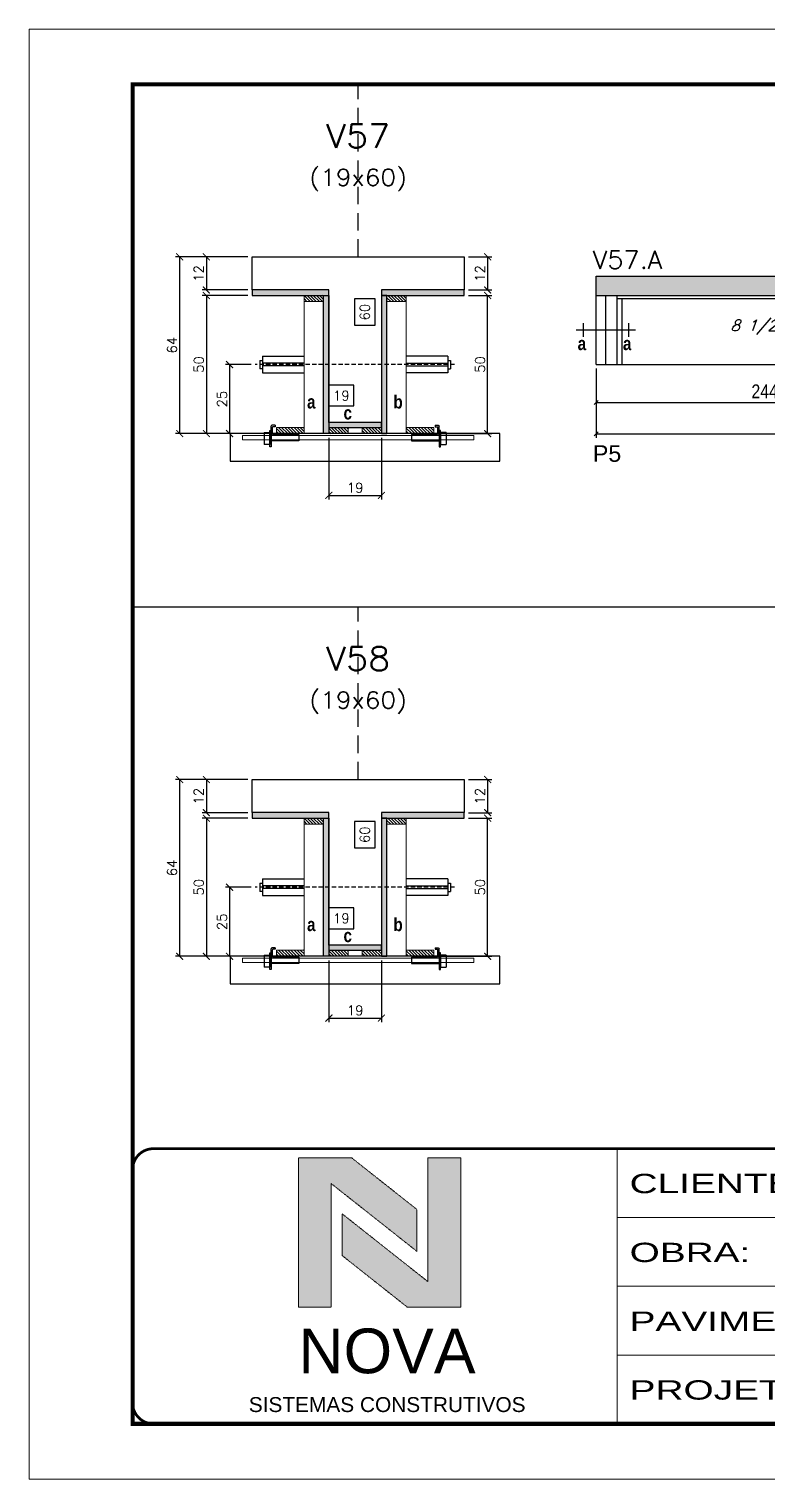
# Model space of a CAD drawing. Header units: millimetres. Extents: x 2921 to 9246, y 316 to 11751.
# Drawn here: x 4506 to 5040, y 1464 to 2514 of the extents above; entities that cross this region are included whole.
import ezdxf
from ezdxf.enums import TextEntityAlignment as Align

# ---------------------------------------------------------------- set-up
doc = ezdxf.new("R2010")
doc.units = ezdxf.units.MM
for name, pattern in [('CONTINUO', [0]), ('DASHED', [0.75, 0.5, -0.25]), ('HIDDEN', [9.525, 6.35, -3.175])]:
    doc.linetypes.add(name, pattern=pattern)
for name, color, linetype in [('1', 3, 'Continuous'), ('5', 5, 'Continuous'), ('8', 8, 'Continuous'), ('barrote', 251, 'Continuous'), ('COTA', 241, 'Continuous'), ('Cota Seção (2x)', 4, 'Continuous'), ('detalhes', 4, 'Continuous'), ('Hachura', 253, 'Continuous'), ('NOMENCLATURA', 7, 'Continuous'), ('Painéis', 200, 'Continuous'), ('presilha', 1, 'Continuous'), ('SARR_2.2x7', 40, 'Continuous'), ('SARR_3.5x7', 81, 'Continuous'), ('TENSOR', 3, 'Continuous'), ('texto', 7, 'Continuous'), ('Texto de Titulo', 7, 'Continuous'), ('Texto Qtd Sarr', 242, 'Continuous')]:
    doc.layers.add(name, color=color, linetype=linetype)
for name, color, linetype, lineweight in [('CARIMBO-LEGENDA', 75, 'Continuous', 15), ('CONCRETO', 251, 'Continuous', 25), ('Folhas', 255, 'Continuous', 9), ('Madeira', 126, 'Continuous', 18), ('SARRAFO DE PRESSAO', 251, 'DASHED', 9), ('SCO-___-LAJ', 2, 'Continuous', 0), ('Texto Seção', 7, 'Continuous', 15)]:
    doc.layers.add(name, color=color, linetype=linetype, lineweight=lineweight)
doc.styles.add('arial', font='arial.ttf')
doc.styles.add('COTA TECNICA', font='techl___.ttf', dxfattribs={"height": 10})
doc.styles.add('REGUA-120', font='ROMANS.shx', dxfattribs={"height": 15})
doc.styles.add('Romans', font='romans.shx')
doc.styles.get("Standard").update_dxf_attribs({"font": 'arial.ttf'})
doc.styles.add('TECNICA', font='techb___.ttf', dxfattribs={"height": 10})
doc.styles.add('Tecnologia', font='')
doc.styles.get('Tecnologia').set_extended_font_data('Forgotten Futurist')
doc.dimstyles.new('Cota Seção (2x)', dxfattribs={"dimtxt": 7, "dimasz": 5, "dimexe": 3, "dimexo": 3, "dimgap": 2, "dimtad": 3, "dimdec": 1, "dimlfac": 0.5, "dimzin": 12, "dimdsep": 46, "dimtxsty": 'Romans', "dimblk": 'ARCHTICK', "dimcen": 0, "dimclrd": 4, "dimclre": 4, "dimclrt": 1, "dimadec": 1, "dimazin": 3, "dimtfac": 1, "dimtdec": 1, "dimtmove": 0, "dimatfit": 3, "dimldrblk": 'OBLIQUE', "dimfxl": 1, "dimtolj": 1, "dimtzin": 12, "dimarcsym": 0})
doc.dimstyles.new('Cota Seção interna', dxfattribs={"dimtxt": 7, "dimasz": 6, "dimexe": 0.18, "dimexo": 2, "dimgap": -4, "dimtad": 3, "dimdec": 1, "dimlfac": 0.5, "dimzin": 12, "dimdsep": 46, "dimtxsty": 'Romans', "dimblk": 'ARCHTICK', "dimcen": 0.09, "dimse1": 1, "dimse2": 1, "dimsd1": 1, "dimsd2": 1, "dimclrd": 180, "dimclre": 5, "dimclrt": 1, "dimadec": 0, "dimazin": 3, "dimtfac": 1, "dimtdec": 1, "dimtofl": 0, "dimtmove": 0, "dimatfit": 3, "dimldrblk": 'ARCHTICK', "dimfxl": 1, "dimtolj": 1, "dimtzin": 0, "dimarcsym": 0})
doc.dimstyles.new('PAINEL', dxfattribs={"dimtxt": 10, "dimasz": 3, "dimexe": 3, "dimexo": 3, "dimgap": 3, "dimtad": 1, "dimdec": 1, "dimzin": 12, "dimdsep": 46, "dimtxsty": 'COTA TECNICA', "dimblk1": 'OBLIQUE', "dimblk2": 'OBLIQUE', "dimsah": 1, "dimcen": 0.9, "dimclrd": 4, "dimclre": 4, "dimclrt": 240, "dimadec": 1, "dimazin": 3, "dimtfac": 1, "dimtdec": 1, "dimtmove": 0, "dimatfit": 3, "dimfxl": 1, "dimtolj": 1, "dimtzin": 12, "dimarcsym": 0})
pattern_1 = [(315, (27679.8044, -6008.1444), (1.12253202, 1.12253202), [])]
pattern_2 = [(315, (27679.8044, -6386.6006), (1.12253202, 1.12253202), [])]

# ---------------------------------------------------------------- blocks, each defined once
blk = doc.blocks.new('A$C64660E27')
at = {"layer": 'COTA', "true_color": 0x1a1a1a}
h = blk.add_hatch(color=250, dxfattribs=at)
h.dxf.hatch_style = 1
h.paths.add_polyline_path([(185.4, -11.6), (142.4, -11.6), (142.4, -131.6), (168.8, -131.6), (168.8, -32.2), (237.7, -86.7), (237.7, -53)])
at = {"layer": 'COTA'}
h = blk.add_hatch(color=20, dxfattribs=at)
h.dxf.hatch_style = 1
h.paths.add_polyline_path([(273, -11.4), (246.6, -11.4), (246.6, -111.1), (177.7, -56.6), (177.7, -90.2), (230, -131.6), (273, -131.6)])
for p, q in [((142.4, -131.6), (142.4, -11.6)), ((142.4, -11.6), (185.4, -11.6)), ((185.4, -11.6), (237.7, -53)), ((273, -11.4), (246.6, -11.4)), ((246.6, -111.1), (246.6, -11.4)), ((273, -11.4), (273, -131.6)), ((168.8, -32.2), (237.7, -86.7)), ((168.8, -131.6), (168.8, -32.2)), ((246.6, -111.1), (177.7, -56.6)), ((177.7, -90.2), (177.7, -56.6)), ((237.7, -86.7), (237.7, -53)), ((230, -131.6), (177.7, -90.2)), ((142.4, -131.6), (168.8, -131.6)), ((273, -131.6), (230, -131.6))]:
    blk.add_line(p, q)
at = {"layer": 'CARIMBO-LEGENDA', "color": 7, "linetype": 'Continuous', "ltscale": 100, "style": 'arial'}
blk.add_text('NOVA', height=36, dxfattribs=at).set_placement((142.4, -184.8))
at = {"layer": 'CARIMBO-LEGENDA', "color": 7, "linetype": 'Continuous', "style": 'arial'}
blk.add_text('SISTEMAS CONSTRUTIVOS', height=12, dxfattribs=at).set_placement((102.5, -216))
blk = doc.blocks.new('9999999999')
at = {"color": 30, "linetype": 'CONTINUO'}
for p, q in [((98564.6, 34230.2), (98564.6, 34429.4)), ((98564.6, 34379.6), (99584, 34379.6)), ((98564.6, 34329.8), (99488, 34329.8)), ((98564.6, 34280), (99488, 34280))]:
    blk.add_line(p, q, dxfattribs=at)
at = {"color": 30, "linetype": 'CONTINUO', "const_width": 2}
blk.add_lwpolyline([(99584, 34230.2), (99584, 34414.4, 0.414214), (99569, 34429.4), (98229, 34429.4, 0.414214), (98214, 34414.4), (98214, 34245.2, 0.414214), (98229, 34230.2), (99584, 34230.2)], format="xyb", dxfattribs=at)
at = {"layer": 'Folhas'}
blk.add_lwpolyline([(98139, 34190.2), (99624, 34190.2), (99624, 35240.2), (98139, 35240.2)], close=True, dxfattribs=at)
at = {"layer": 'Folhas', "color": 30, "const_width": 3}
blk.add_lwpolyline([(98214, 34230.2), (99584, 34230.2), (99584, 35200.2), (98214, 35200.2)], close=True, dxfattribs=at)
at = {"xscale": 0.9, "yscale": 0.9, "zscale": 0.9}
blk.add_blockref('A$C64660E27', (98205.8, 34433.1), dxfattribs=at)
at = {"layer": 'Folhas', "color": 7, "style": 'Tecnologia', "width": 1.5}
for s, p in [('CLIENTE:', (98573.7, 34397.2)), ('OBRA:', (98573.7, 34347.3)), ('PAVIMENTO:', (98573.7, 34297.5)), ('PROJETO:', (98573.7, 34247.7))]:
    blk.add_text(s, height=14, dxfattribs=at).set_placement(p)
blk = doc.blocks.new('titulo1')
at = {"layer": 'Defpoints', "color": 252, "linetype": 'HIDDEN', "ltscale": 2}
blk.add_line((0, 0), (0, 125), dxfattribs=at)
at = {"layer": 'Defpoints', "style": 'Romans', "oblique": 15}
blk.add_attdef('FOLHA', text='', height=10, dxfattribs=at).set_placement((0, 15.6), align=Align.MIDDLE_CENTER)
at = {"layer": 'Texto Qtd Sarr', "color": 3, "style": 'Romans', "oblique": 15}
for tag, height, p in [('TITULO', 17, (0, 71.4)), ('SEÇÃO', 12, (0, 41.5))]:
    blk.add_attdef(tag, text='', height=height, dxfattribs=at).set_placement(p, align=Align.MIDDLE_CENTER)
blk = doc.blocks.new('_ArchTick')
at = {"color": 0, "linetype": 'ByBlock', "const_width": 0.15}
blk.add_lwpolyline([(-0.5, -0.5), (0.5, 0.5)], dxfattribs=at)
blk = doc.blocks.new('*D558')
at = {"layer": 'COTA', "color": 4, "lineweight": -2, "transparency": 16777216}
for p, q in [((4824.2, 2349.5), (4841.1, 2349.5)), ((4838.1, 2349.5), (4838.1, 2325.5)), ((4824.2, 2325.5), (4841.1, 2325.5))]:
    blk.add_line(p, q, dxfattribs=at)
at = {"layer": 'Defpoints', "color": 0, "transparency": 16777216}
for p in [(4821.2, 2349.5), (4821.2, 2325.5), (4838.1, 2325.5)]:
    blk.add_point(p, dxfattribs=at)
at = {"layer": 'COTA', "color": 4, "lineweight": -2, "transparency": 16777216, "xscale": 5, "yscale": 5, "zscale": 5}
for p, rotation in [((4838.1, 2349.5), 90), ((4838.1, 2325.5), 270)]:
    blk.add_blockref('_ArchTick', p, dxfattribs=dict(at, rotation=rotation))
at = {"layer": 'COTA', "color": 1, "transparency": 16777216, "insert": (4832.6, 2337.5), "char_height": 7, "attachment_point": 5, "rotation": 90, "style": 'Romans'}
blk.add_mtext('\\A1;12', dxfattribs=at)
blk = doc.blocks.new('_Oblique')
at = {"layer": '1', "color": 0, "lineweight": -2}
blk.add_line((-0.5, -0.5), (0.5, 0.5), dxfattribs=at)
blk = doc.blocks.new('*D559')
at = {"layer": 'COTA', "color": 4, "lineweight": -2, "transparency": 16777216}
for p, q in [((4664.6, 2349.5), (4612.2, 2349.5)), ((4615.2, 2221.5), (4615.2, 2349.5)), ((4686.6, 2221.5), (4612.2, 2221.5))]:
    blk.add_line(p, q, dxfattribs=at)
at = {"layer": 'Defpoints', "color": 0, "transparency": 16777216}
for p in [(4615.2, 2349.5), (4667.6, 2349.5), (4689.6, 2221.5)]:
    blk.add_point(p, dxfattribs=at)
at = {"layer": 'COTA', "color": 4, "lineweight": -2, "transparency": 16777216, "xscale": 5, "yscale": 5, "zscale": 5}
for p, rotation in [((4615.2, 2349.5), 90), ((4615.2, 2221.5), 270)]:
    blk.add_blockref('_ArchTick', p, dxfattribs=dict(at, rotation=rotation))
at = {"layer": 'COTA', "color": 1, "transparency": 16777216, "insert": (4609.7, 2285.5), "char_height": 7, "attachment_point": 5, "rotation": 90, "style": 'Romans'}
blk.add_mtext('\\A1;64', dxfattribs=at)
blk = doc.blocks.new('*D560')
at = {"layer": 'COTA', "color": 4, "lineweight": -2, "transparency": 16777216}
for p, q in [((4824.2, 2321.5), (4841.1, 2321.5)), ((4838.1, 2221.5), (4838.1, 2321.5)), ((4797.8, 2221.5), (4841.1, 2221.5))]:
    blk.add_line(p, q, dxfattribs=at)
at = {"layer": 'Defpoints', "color": 0, "transparency": 16777216}
for p in [(4821.2, 2321.5), (4838.1, 2321.5), (4794.8, 2221.5)]:
    blk.add_point(p, dxfattribs=at)
at = {"layer": 'COTA', "color": 4, "lineweight": -2, "transparency": 16777216, "xscale": 5, "yscale": 5, "zscale": 5}
for p, rotation in [((4838.1, 2321.5), 90), ((4838.1, 2221.5), 270)]:
    blk.add_blockref('_ArchTick', p, dxfattribs=dict(at, rotation=rotation))
at = {"layer": 'COTA', "color": 1, "transparency": 16777216, "insert": (4832.6, 2271.5), "char_height": 7, "attachment_point": 5, "rotation": 90, "style": 'Romans'}
blk.add_mtext('\\A1;50', dxfattribs=at)
blk = doc.blocks.new('*D561')
at = {"layer": 'Cota Seção (2x)', "color": 180, "lineweight": -2, "transparency": 16777216}
for p, q in [((4756.7, 2319), (4741.7, 2319)), ((4741.7, 2319), (4741.7, 2300)), ((4756.7, 2300), (4756.7, 2319)), ((4741.7, 2300), (4756.7, 2300))]:
    blk.add_line(p, q, dxfattribs=at)
at = {"layer": 'Defpoints', "color": 0, "transparency": 16777216}
for p in [(4760.7, 2349.5), (4772.2, 2349.5), (4772.2, 2229.5)]:
    blk.add_point(p, dxfattribs=at)
at = {"layer": 'Cota Seção (2x)', "color": 1, "transparency": 16777216, "insert": (4749.2, 2309.5), "char_height": 7, "attachment_point": 5, "rotation": 90, "style": 'Romans'}
blk.add_mtext('\\A1;60', dxfattribs=at)
blk = doc.blocks.new('*D562')
at = {"layer": 'COTA', "color": 4, "lineweight": -2, "transparency": 16777216}
for p, q in [((4664.6, 2349.5), (4631.5, 2349.5)), ((4634.5, 2349.5), (4634.5, 2325.5)), ((4664.6, 2325.5), (4631.5, 2325.5))]:
    blk.add_line(p, q, dxfattribs=at)
at = {"layer": 'Defpoints', "color": 0, "transparency": 16777216}
for p in [(4667.6, 2349.5), (4634.5, 2325.5), (4667.6, 2325.5)]:
    blk.add_point(p, dxfattribs=at)
at = {"layer": 'COTA', "color": 4, "lineweight": -2, "transparency": 16777216, "xscale": 5, "yscale": 5, "zscale": 5}
for p, rotation in [((4634.5, 2349.5), 90), ((4634.5, 2325.5), 270)]:
    blk.add_blockref('_ArchTick', p, dxfattribs=dict(at, rotation=rotation))
at = {"layer": 'COTA', "color": 1, "transparency": 16777216, "insert": (4629, 2337.5), "char_height": 7, "attachment_point": 5, "rotation": 90, "style": 'Romans'}
blk.add_mtext('\\A1;12', dxfattribs=at)
blk = doc.blocks.new('*D563')
at = {"layer": 'COTA', "color": 4, "lineweight": -2, "transparency": 16777216}
for p, q in [((4664.6, 2321.5), (4631.5, 2321.5)), ((4634.5, 2321.5), (4634.5, 2221.5)), ((4686.6, 2221.5), (4631.5, 2221.5))]:
    blk.add_line(p, q, dxfattribs=at)
at = {"layer": 'Defpoints', "color": 0, "transparency": 16777216}
for p in [(4667.6, 2321.5), (4634.5, 2221.5), (4689.6, 2221.5)]:
    blk.add_point(p, dxfattribs=at)
at = {"layer": 'COTA', "color": 4, "lineweight": -2, "transparency": 16777216, "xscale": 5, "yscale": 5, "zscale": 5}
for p, rotation in [((4634.5, 2321.5), 90), ((4634.5, 2221.5), 270)]:
    blk.add_blockref('_ArchTick', p, dxfattribs=dict(at, rotation=rotation))
at = {"layer": 'COTA', "color": 1, "transparency": 16777216, "insert": (4629, 2271.5), "char_height": 7, "attachment_point": 5, "rotation": 90, "style": 'Romans'}
blk.add_mtext('\\A1;50', dxfattribs=at)
blk = doc.blocks.new('PRESILHA METÁLICA 1')
at = {"layer": 'presilha'}
for p, q in [((7.5, 10.6), (7.5, 19.9)), ((12, 21), (8.6, 21)), ((9, 11.6), (9, 18.9)), ((12, 19.5), (9.6, 19.5)), ((12, 21), (12, 19.5)), ((0, 13), (6, 13)), ((0, 13), (0, 0)), ((6, 0), (0, 0)), ((6, 15.5), (7.5, 15.5)), ((6, -2.5), (6, 15.5)), ((6, 13), (6, 0)), ((7.5, 15.5), (7.5, -2.5)), ((37.5, 4.1), (7.5, 4.1)), ((37.5, 11), (9.6, 11)), ((37.5, 11), (37.5, 4.1)), ((7.5, -2.5), (6, -2.5))]:
    blk.add_line(p, q, dxfattribs=at)
for centre, radius, start, end in [((8.6, 19.9), 1.14, 90, 180), ((9.6, 18.9), 0.57, 90, 180), ((9.6, 11.6), 0.57, 180, 270)]:
    blk.add_arc(centre, radius, start, end, dxfattribs=at)
blk = doc.blocks.new('*D564')
at = {"layer": 'COTA', "color": 4, "lineweight": -2, "transparency": 16777216}
for p, q in [((4723.2, 2218.5), (4723.2, 2173.8)), ((4761.2, 2218.5), (4761.2, 2173.8)), ((4723.2, 2176.8), (4761.2, 2176.8))]:
    blk.add_line(p, q, dxfattribs=at)
at = {"layer": 'Defpoints', "color": 0, "transparency": 16777216}
for p in [(4723.2, 2221.5), (4761.2, 2221.5), (4761.2, 2176.8)]:
    blk.add_point(p, dxfattribs=at)
at = {"layer": 'COTA', "color": 4, "lineweight": -2, "transparency": 16777216, "xscale": 5, "yscale": 5, "zscale": 5, "rotation": 180}
blk.add_blockref('_ArchTick', (4723.2, 2176.8), dxfattribs=at)
at = {"layer": 'COTA', "color": 4, "lineweight": -2, "transparency": 16777216, "xscale": 5, "yscale": 5, "zscale": 5}
blk.add_blockref('_ArchTick', (4761.2, 2176.8), dxfattribs=at)
at = {"layer": 'COTA', "color": 1, "transparency": 16777216, "insert": (4742.2, 2182.3), "char_height": 7, "attachment_point": 5, "style": 'Romans'}
blk.add_mtext('\\A1;19', dxfattribs=at)
blk = doc.blocks.new('*D1040')
at = {"layer": 'COTA', "color": 4, "lineweight": -2, "transparency": 16777216}
for p, q in [((4666.9, 2271.5), (4648.3, 2271.5)), ((4651.3, 2271.5), (4651.3, 2221.5)), ((4666.9, 2221.5), (4648.3, 2221.5))]:
    blk.add_line(p, q, dxfattribs=at)
at = {"layer": 'Defpoints', "color": 0, "transparency": 16777216}
for p in [(4669.9, 2271.5), (4651.3, 2221.5), (4669.9, 2221.5)]:
    blk.add_point(p, dxfattribs=at)
at = {"layer": 'COTA', "color": 4, "lineweight": -2, "transparency": 16777216, "xscale": 5, "yscale": 5, "zscale": 5}
for p, rotation in [((4651.3, 2271.5), 90), ((4651.3, 2221.5), 270)]:
    blk.add_blockref('_ArchTick', p, dxfattribs=dict(at, rotation=rotation))
at = {"layer": 'COTA', "color": 1, "transparency": 16777216, "insert": (4645.8, 2246.5), "char_height": 7, "attachment_point": 5, "rotation": 90, "style": 'Romans'}
blk.add_mtext('\\A1;25', dxfattribs=at)
blk = doc.blocks.new('*D581')
at = {"layer": 'Cota Seção (2x)', "color": 180, "lineweight": -2, "transparency": 16777216}
for p, q in [((4741.2, 2256.5), (4723.2, 2256.5)), ((4723.2, 2256.5), (4723.2, 2241.5)), ((4741.2, 2241.5), (4741.2, 2256.5)), ((4723.2, 2241.5), (4741.2, 2241.5))]:
    blk.add_line(p, q, dxfattribs=at)
at = {"layer": 'Defpoints', "color": 0, "transparency": 16777216}
for p in [(4761.2, 2237.5), (4723.2, 2221.5), (4761.2, 2221.5)]:
    blk.add_point(p, dxfattribs=at)
at = {"layer": 'Cota Seção (2x)', "color": 1, "transparency": 16777216, "insert": (4732.2, 2249), "char_height": 7, "attachment_point": 5, "style": 'Romans'}
blk.add_mtext('\\A1;19', dxfattribs=at)
blk = doc.blocks.new('*D1047')
at = {"layer": 'Defpoints', "color": 0, "transparency": 16777216}
for p in [(4916.6, 2271.6), (5160.6, 2271.6), (5160.6, 2244.1)]:
    blk.add_point(p, dxfattribs=at)
at = {"layer": 'Painéis', "color": 4, "lineweight": -2, "transparency": 16777216}
for p, q in [((4916.6, 2268.6), (4916.6, 2241.1)), ((5160.6, 2268.6), (5160.6, 2241.1)), ((4916.6, 2244.1), (5160.6, 2244.1))]:
    blk.add_line(p, q, dxfattribs=at)
at = {"layer": 'Painéis', "color": 4, "lineweight": -2, "transparency": 16777216, "xscale": 3, "yscale": 3, "zscale": 3, "rotation": 180}
blk.add_blockref('_Oblique', (4916.6, 2244.1), dxfattribs=at)
at = {"layer": 'Painéis', "color": 4, "lineweight": -2, "transparency": 16777216, "xscale": 3, "yscale": 3, "zscale": 3}
blk.add_blockref('_Oblique', (5160.6, 2244.1), dxfattribs=at)
at = {"layer": 'Painéis', "color": 240, "lineweight": 5, "transparency": 16777216, "insert": (5038.6, 2252.1), "char_height": 10, "attachment_point": 5, "style": 'COTA TECNICA'}
blk.add_mtext('\\A1;244', dxfattribs=at)
blk = doc.blocks.new('*D1052')
at = {"layer": 'Defpoints', "color": 0, "transparency": 16777216}
for p in [(4916.6, 2271.6), (5304.6, 2271.6), (5304.6, 2221.4)]:
    blk.add_point(p, dxfattribs=at)
at = {"layer": 'Painéis', "color": 4, "lineweight": -2, "transparency": 16777216}
for p, q in [((4916.6, 2268.6), (4916.6, 2218.4)), ((5304.6, 2268.6), (5304.6, 2218.4)), ((4916.6, 2221.4), (5304.6, 2221.4))]:
    blk.add_line(p, q, dxfattribs=at)
at = {"layer": 'Painéis', "color": 4, "lineweight": -2, "transparency": 16777216, "xscale": 3, "yscale": 3, "zscale": 3, "rotation": 180}
blk.add_blockref('_Oblique', (4916.6, 2221.4), dxfattribs=at)
at = {"layer": 'Painéis', "color": 4, "lineweight": -2, "transparency": 16777216, "xscale": 3, "yscale": 3, "zscale": 3}
blk.add_blockref('_Oblique', (5304.6, 2221.4), dxfattribs=at)
at = {"layer": 'Painéis', "color": 240, "lineweight": 5, "transparency": 16777216, "insert": (5110.6, 2229.6), "char_height": 10, "attachment_point": 5, "style": 'COTA TECNICA'}
blk.add_mtext('\\A1;388', dxfattribs=at)
blk = doc.blocks.new('*D609')
at = {"layer": 'COTA', "color": 4, "lineweight": -2, "transparency": 16777216}
for p, q in [((4824.2, 1971), (4841.1, 1971)), ((4838.1, 1971), (4838.1, 1947)), ((4824.2, 1947), (4841.1, 1947))]:
    blk.add_line(p, q, dxfattribs=at)
at = {"layer": 'Defpoints', "color": 0, "transparency": 16777216}
for p in [(4821.2, 1971), (4821.2, 1947), (4838.1, 1947)]:
    blk.add_point(p, dxfattribs=at)
at = {"layer": 'COTA', "color": 4, "lineweight": -2, "transparency": 16777216, "xscale": 5, "yscale": 5, "zscale": 5}
for p, rotation in [((4838.1, 1971), 90), ((4838.1, 1947), 270)]:
    blk.add_blockref('_ArchTick', p, dxfattribs=dict(at, rotation=rotation))
at = {"layer": 'COTA', "color": 1, "transparency": 16777216, "insert": (4832.6, 1959), "char_height": 7, "attachment_point": 5, "rotation": 90, "style": 'Romans'}
blk.add_mtext('\\A1;12', dxfattribs=at)
blk = doc.blocks.new('*D610')
at = {"layer": 'COTA', "color": 4, "lineweight": -2, "transparency": 16777216}
for p, q in [((4664.6, 1971), (4612.2, 1971)), ((4615.2, 1843), (4615.2, 1971)), ((4686.6, 1843), (4612.2, 1843))]:
    blk.add_line(p, q, dxfattribs=at)
at = {"layer": 'Defpoints', "color": 0, "transparency": 16777216}
for p in [(4615.2, 1971), (4667.6, 1971), (4689.6, 1843)]:
    blk.add_point(p, dxfattribs=at)
at = {"layer": 'COTA', "color": 4, "lineweight": -2, "transparency": 16777216, "xscale": 5, "yscale": 5, "zscale": 5}
for p, rotation in [((4615.2, 1971), 90), ((4615.2, 1843), 270)]:
    blk.add_blockref('_ArchTick', p, dxfattribs=dict(at, rotation=rotation))
at = {"layer": 'COTA', "color": 1, "transparency": 16777216, "insert": (4609.7, 1907), "char_height": 7, "attachment_point": 5, "rotation": 90, "style": 'Romans'}
blk.add_mtext('\\A1;64', dxfattribs=at)
blk = doc.blocks.new('*D611')
at = {"layer": 'COTA', "color": 4, "lineweight": -2, "transparency": 16777216}
for p, q in [((4824.2, 1943), (4841.1, 1943)), ((4838.1, 1843), (4838.1, 1943)), ((4797.8, 1843), (4841.1, 1843))]:
    blk.add_line(p, q, dxfattribs=at)
at = {"layer": 'Defpoints', "color": 0, "transparency": 16777216}
for p in [(4821.2, 1943), (4838.1, 1943), (4794.8, 1843)]:
    blk.add_point(p, dxfattribs=at)
at = {"layer": 'COTA', "color": 4, "lineweight": -2, "transparency": 16777216, "xscale": 5, "yscale": 5, "zscale": 5}
for p, rotation in [((4838.1, 1943), 90), ((4838.1, 1843), 270)]:
    blk.add_blockref('_ArchTick', p, dxfattribs=dict(at, rotation=rotation))
at = {"layer": 'COTA', "color": 1, "transparency": 16777216, "insert": (4832.6, 1893), "char_height": 7, "attachment_point": 5, "rotation": 90, "style": 'Romans'}
blk.add_mtext('\\A1;50', dxfattribs=at)
blk = doc.blocks.new('*D612')
at = {"layer": 'Cota Seção (2x)', "color": 180, "lineweight": -2, "transparency": 16777216}
for p, q in [((4756.7, 1940.5), (4741.7, 1940.5)), ((4741.7, 1940.5), (4741.7, 1921.5)), ((4756.7, 1921.5), (4756.7, 1940.5)), ((4741.7, 1921.5), (4756.7, 1921.5))]:
    blk.add_line(p, q, dxfattribs=at)
at = {"layer": 'Defpoints', "color": 0, "transparency": 16777216}
for p in [(4760.7, 1971), (4772.2, 1971), (4772.2, 1851)]:
    blk.add_point(p, dxfattribs=at)
at = {"layer": 'Cota Seção (2x)', "color": 1, "transparency": 16777216, "insert": (4749.2, 1931), "char_height": 7, "attachment_point": 5, "rotation": 90, "style": 'Romans'}
blk.add_mtext('\\A1;60', dxfattribs=at)
blk = doc.blocks.new('*D613')
at = {"layer": 'COTA', "color": 4, "lineweight": -2, "transparency": 16777216}
for p, q in [((4664.6, 1971), (4631.5, 1971)), ((4634.5, 1971), (4634.5, 1947)), ((4664.6, 1947), (4631.5, 1947))]:
    blk.add_line(p, q, dxfattribs=at)
at = {"layer": 'Defpoints', "color": 0, "transparency": 16777216}
for p in [(4667.6, 1971), (4634.5, 1947), (4667.6, 1947)]:
    blk.add_point(p, dxfattribs=at)
at = {"layer": 'COTA', "color": 4, "lineweight": -2, "transparency": 16777216, "xscale": 5, "yscale": 5, "zscale": 5}
for p, rotation in [((4634.5, 1971), 90), ((4634.5, 1947), 270)]:
    blk.add_blockref('_ArchTick', p, dxfattribs=dict(at, rotation=rotation))
at = {"layer": 'COTA', "color": 1, "transparency": 16777216, "insert": (4629, 1959), "char_height": 7, "attachment_point": 5, "rotation": 90, "style": 'Romans'}
blk.add_mtext('\\A1;12', dxfattribs=at)
blk = doc.blocks.new('*D614')
at = {"layer": 'COTA', "color": 4, "lineweight": -2, "transparency": 16777216}
for p, q in [((4664.6, 1943), (4631.5, 1943)), ((4634.5, 1943), (4634.5, 1843)), ((4686.6, 1843), (4631.5, 1843))]:
    blk.add_line(p, q, dxfattribs=at)
at = {"layer": 'Defpoints', "color": 0, "transparency": 16777216}
for p in [(4667.6, 1943), (4634.5, 1843), (4689.6, 1843)]:
    blk.add_point(p, dxfattribs=at)
at = {"layer": 'COTA', "color": 4, "lineweight": -2, "transparency": 16777216, "xscale": 5, "yscale": 5, "zscale": 5}
for p, rotation in [((4634.5, 1943), 90), ((4634.5, 1843), 270)]:
    blk.add_blockref('_ArchTick', p, dxfattribs=dict(at, rotation=rotation))
at = {"layer": 'COTA', "color": 1, "transparency": 16777216, "insert": (4629, 1893), "char_height": 7, "attachment_point": 5, "rotation": 90, "style": 'Romans'}
blk.add_mtext('\\A1;50', dxfattribs=at)
blk = doc.blocks.new('*D615')
at = {"layer": 'COTA', "color": 4, "lineweight": -2, "transparency": 16777216}
for p, q in [((4723.2, 1840), (4723.2, 1795.3)), ((4761.2, 1840), (4761.2, 1795.3)), ((4723.2, 1798.3), (4761.2, 1798.3))]:
    blk.add_line(p, q, dxfattribs=at)
at = {"layer": 'Defpoints', "color": 0, "transparency": 16777216}
for p in [(4723.2, 1843), (4761.2, 1843), (4761.2, 1798.3)]:
    blk.add_point(p, dxfattribs=at)
at = {"layer": 'COTA', "color": 4, "lineweight": -2, "transparency": 16777216, "xscale": 5, "yscale": 5, "zscale": 5, "rotation": 180}
blk.add_blockref('_ArchTick', (4723.2, 1798.3), dxfattribs=at)
at = {"layer": 'COTA', "color": 4, "lineweight": -2, "transparency": 16777216, "xscale": 5, "yscale": 5, "zscale": 5}
blk.add_blockref('_ArchTick', (4761.2, 1798.3), dxfattribs=at)
at = {"layer": 'COTA', "color": 1, "transparency": 16777216, "insert": (4742.2, 1803.8), "char_height": 7, "attachment_point": 5, "style": 'Romans'}
blk.add_mtext('\\A1;19', dxfattribs=at)
blk = doc.blocks.new('*D1064')
at = {"layer": 'COTA', "color": 4, "lineweight": -2, "transparency": 16777216}
for p, q in [((4666.9, 1893), (4648.3, 1893)), ((4651.3, 1893), (4651.3, 1843)), ((4666.9, 1843), (4648.3, 1843))]:
    blk.add_line(p, q, dxfattribs=at)
at = {"layer": 'Defpoints', "color": 0, "transparency": 16777216}
for p in [(4669.9, 1893), (4651.3, 1843), (4669.9, 1843)]:
    blk.add_point(p, dxfattribs=at)
at = {"layer": 'COTA', "color": 4, "lineweight": -2, "transparency": 16777216, "xscale": 5, "yscale": 5, "zscale": 5}
for p, rotation in [((4651.3, 1893), 90), ((4651.3, 1843), 270)]:
    blk.add_blockref('_ArchTick', p, dxfattribs=dict(at, rotation=rotation))
at = {"layer": 'COTA', "color": 1, "transparency": 16777216, "insert": (4645.8, 1868), "char_height": 7, "attachment_point": 5, "rotation": 90, "style": 'Romans'}
blk.add_mtext('\\A1;25', dxfattribs=at)
blk = doc.blocks.new('*D616')
at = {"layer": 'Cota Seção (2x)', "color": 180, "lineweight": -2, "transparency": 16777216}
for p, q in [((4741.2, 1878), (4723.2, 1878)), ((4723.2, 1878), (4723.2, 1863)), ((4741.2, 1863), (4741.2, 1878)), ((4723.2, 1863), (4741.2, 1863))]:
    blk.add_line(p, q, dxfattribs=at)
at = {"layer": 'Defpoints', "color": 0, "transparency": 16777216}
for p in [(4761.2, 1859), (4723.2, 1843), (4761.2, 1843)]:
    blk.add_point(p, dxfattribs=at)
at = {"layer": 'Cota Seção (2x)', "color": 1, "transparency": 16777216, "insert": (4732.2, 1870.5), "char_height": 7, "attachment_point": 5, "style": 'Romans'}
blk.add_mtext('\\A1;19', dxfattribs=at)

msp = doc.modelspace()

# ---------------------------------------------------------------- hatches: boundary and pattern name
at = {"layer": 'COTA', "linetype": 'ByBlock'}
h = msp.add_hatch(dxfattribs=at)
h.set_pattern_fill('AR-CONC', color=256, scale=0.03)
h.set_pattern_definition([(50, (3351.9086, -14220.224), (5.4655401, -0.4781726), [0.5715, -6.2865]), (355, (3351.9086, -14220.224), (-1.0573026, 5.7317054), [0.4572, -5.0292175]), (100.451445, (3352.364, -14220.264), (4.4082374, 5.2535326), [0.4857003, -5.3427073]), (46.1842, (3351.9086, -14218.7), (8.1323712, -1.2612698), [0.85725, -9.42975]), (96.63556, (3352.586, -14218.805), (7.122124, 7.4227837), [0.7285507, -8.0140682]), (351.18415, (3351.909, -14218.7), (7.122124, 7.4227837), [0.685799, -7.543792]), (21, (3352.6706, -14219.081), (4.5484317, -3.067956), [0.5715, -6.2865]), (326, (3352.6706, -14219.081), (1.8540609, 5.525639), [0.4572, -5.0292]), (71.451445, (3353.0497, -14219.3367), (6.4024926, 2.457683), [0.4857003, -5.3426981]), (37.5, (3351.9086, -14220.224), (0.0926581, 2.53665117), [0, -4.96824, 0, -5.1054, 0, -5.04825]), (7.5, (3351.9086, -14220.224), (2.00458988, 3.00541724), [0, -2.91084, 0, -4.85394, 0, -1.92405]), (327.5, (3350.2094, -14220.224), (4.06771786, -0.17186232), [0, -1.905, 0, -5.9436, 0, -7.8867]), (317.5, (3349.4474, -14220.224), (4.44387544, 0.7627947), [0, -2.4765, 0, -3.94716, 0, -5.6007])])
h.paths.add_polyline_path([(5304.63, 2321.6), (5304.63, 2335.6), (4916.63, 2335.6), (4916.63, 2321.6)])
at = {"layer": 'Hachura'}
h = msp.add_hatch(color=256, dxfattribs=at)
h.dxf.hatch_style = 1
h.paths.add_polyline_path([(4723.18, 2321.5), (4723.18, 2325.5), (4667.58, 2325.5), (4667.58, 2321.5)])
h = msp.add_hatch(dxfattribs=at)
h.set_pattern_fill('ANSI31', color=256, scale=0.5, angle=270, style=0)
h.set_pattern_definition([(315, (27679.8044, -5986.1444), (1.12253202, 1.12253202), [])])
h.paths.add_polyline_path([(4719.18, 2317.1), (4719.18, 2321.5), (4705.18, 2321.5), (4705.18, 2317.1)])
h = msp.add_hatch(color=256, dxfattribs=at)
h.dxf.hatch_style = 1
h.paths.add_polyline_path([(4723.18, 2321.5), (4719.18, 2321.5), (4719.18, 2221.5), (4723.18, 2221.5)])
h = msp.add_hatch(color=256, dxfattribs=at)
h.dxf.hatch_style = 1
h.paths.add_polyline_path([(4821.18, 2321.5), (4821.18, 2325.5), (4761.18, 2325.5), (4761.18, 2321.5)])
h = msp.add_hatch(color=256, dxfattribs=at)
h.dxf.hatch_style = 1
h.paths.add_polyline_path([(4765.18, 2321.5), (4761.18, 2321.5), (4761.18, 2221.5), (4765.18, 2221.5)])
h = msp.add_hatch(dxfattribs=at)
h.set_pattern_fill('ANSI31', color=256, scale=0.5, angle=270, style=0)
h.set_pattern_definition([(315, (27679.8044, -5986.1444), (1.12253202, 1.12253202), [])])
h.paths.add_polyline_path([(4765.18, 2317.1), (4765.18, 2321.5), (4779.18, 2321.5), (4779.18, 2317.1)])
h = msp.add_hatch(color=256, dxfattribs=at)
h.dxf.hatch_style = 1
h.paths.add_polyline_path([(4761.18, 2225.9), (4761.18, 2229.5), (4723.18, 2229.5), (4723.18, 2225.9)])
h = msp.add_hatch(dxfattribs=at)
h.set_pattern_fill('ANSI31', color=256, scale=0.5, angle=270, style=0)
h.set_pattern_definition([(315, (27679.8044, -6008.1444), (1.12253202, 1.12253202), [])])
h.paths.add_polyline_path([(4685.18, 2221.5), (4685.18, 2225.9), (4705.18, 2225.9), (4705.18, 2221.5)])
h = msp.add_hatch(dxfattribs=at)
h.set_pattern_fill('ANSI31', color=256, scale=0.5, angle=270, style=0)
h.set_pattern_definition(pattern_1)
h.paths.add_polyline_path([(4723.18, 2221.5), (4723.18, 2225.9), (4737.18, 2225.9), (4737.18, 2221.5)])
h = msp.add_hatch(dxfattribs=at)
h.set_pattern_fill('ANSI31', color=256, scale=0.5, angle=270, style=0)
h.set_pattern_definition(pattern_1)
h.paths.add_polyline_path([(4761.18, 2221.5), (4761.18, 2225.9), (4747.18, 2225.9), (4747.18, 2221.5)])
h = msp.add_hatch(dxfattribs=at)
h.set_pattern_fill('ANSI31', color=256, scale=0.5, angle=270, style=0)
h.set_pattern_definition(pattern_1)
h.paths.add_polyline_path([(4799.18, 2221.5), (4799.18, 2225.9), (4779.18, 2225.9), (4779.18, 2221.5)])
h = msp.add_hatch(color=256, dxfattribs=at)
h.dxf.hatch_style = 1
h.paths.add_polyline_path([(4723.18, 1943.04), (4723.18, 1947.04), (4667.58, 1947.04), (4667.58, 1943.04)])
h = msp.add_hatch(dxfattribs=at)
h.set_pattern_fill('ANSI31', color=256, scale=0.5, angle=270, style=0)
h.set_pattern_definition([(315, (27679.8044, -6364.6006), (1.12253202, 1.12253202), [])])
h.paths.add_polyline_path([(4719.18, 1938.64), (4719.18, 1943.04), (4705.18, 1943.04), (4705.18, 1938.64)])
h = msp.add_hatch(color=256, dxfattribs=at)
h.dxf.hatch_style = 1
h.paths.add_polyline_path([(4723.18, 1943.04), (4719.18, 1943.04), (4719.18, 1843.04), (4723.18, 1843.04)])
h = msp.add_hatch(color=256, dxfattribs=at)
h.dxf.hatch_style = 1
h.paths.add_polyline_path([(4821.18, 1943.04), (4821.18, 1947.04), (4761.18, 1947.04), (4761.18, 1943.04)])
h = msp.add_hatch(color=256, dxfattribs=at)
h.dxf.hatch_style = 1
h.paths.add_polyline_path([(4765.18, 1943.04), (4761.18, 1943.04), (4761.18, 1843.04), (4765.18, 1843.04)])
h = msp.add_hatch(dxfattribs=at)
h.set_pattern_fill('ANSI31', color=256, scale=0.5, angle=270, style=0)
h.set_pattern_definition([(315, (27679.8044, -6364.6006), (1.12253202, 1.12253202), [])])
h.paths.add_polyline_path([(4765.18, 1938.64), (4765.18, 1943.04), (4779.18, 1943.04), (4779.18, 1938.64)])
h = msp.add_hatch(color=256, dxfattribs=at)
h.dxf.hatch_style = 1
h.paths.add_polyline_path([(4761.18, 1847.44), (4761.18, 1851.04), (4723.18, 1851.04), (4723.18, 1847.44)])
h = msp.add_hatch(dxfattribs=at)
h.set_pattern_fill('ANSI31', color=256, scale=0.5, angle=270, style=0)
h.set_pattern_definition([(315, (27679.8044, -6386.6006), (1.12253202, 1.12253202), [])])
h.paths.add_polyline_path([(4685.18, 1843.04), (4685.18, 1847.44), (4705.18, 1847.44), (4705.18, 1843.04)])
h = msp.add_hatch(dxfattribs=at)
h.set_pattern_fill('ANSI31', color=256, scale=0.5, angle=270, style=0)
h.set_pattern_definition(pattern_2)
h.paths.add_polyline_path([(4723.18, 1843.04), (4723.18, 1847.44), (4737.18, 1847.44), (4737.18, 1843.04)])
h = msp.add_hatch(dxfattribs=at)
h.set_pattern_fill('ANSI31', color=256, scale=0.5, angle=270, style=0)
h.set_pattern_definition(pattern_2)
h.paths.add_polyline_path([(4761.18, 1843.04), (4761.18, 1847.44), (4747.18, 1847.44), (4747.18, 1843.04)])
h = msp.add_hatch(dxfattribs=at)
h.set_pattern_fill('ANSI31', color=256, scale=0.5, angle=270, style=0)
h.set_pattern_definition(pattern_2)
h.paths.add_polyline_path([(4799.18, 1843.04), (4799.18, 1847.44), (4779.18, 1847.44), (4779.18, 1843.04)])

# ---------------------------------------------------------------- linework, layer by layer
at = {"ltscale": 3}
for p, q in [((4673.18, 2274.47), (4673.18, 2268.47)), ((4673.18, 2274.47), (4675.18, 2274.47)), ((4675.18, 2268.47), (4673.18, 2268.47)), ((4675.18, 2277.47), (4675.18, 2265.47)), ((4675.18, 2277.47), (4705.18, 2277.47)), ((4705.18, 2272.47), (4675.18, 2272.47)), ((4705.18, 2270.47), (4675.18, 2270.47)), ((4809.18, 2277.47), (4779.18, 2277.47)), ((4779.18, 2272.47), (4809.18, 2272.47)), ((4779.18, 2270.47), (4809.18, 2270.47)), ((4809.18, 2277.47), (4809.18, 2265.47)), ((4809.18, 2274.47), (4811.18, 2274.47)), ((4809.18, 2268.47), (4811.18, 2268.47)), ((4811.18, 2274.47), (4811.18, 2268.47)), ((4675.18, 2265.47), (4705.18, 2265.47)), ((4809.18, 2265.47), (4779.18, 2265.47)), ((4673.18, 1896.01), (4673.18, 1890.01)), ((4673.18, 1896.01), (4675.18, 1896.01)), ((4675.18, 1890.01), (4673.18, 1890.01)), ((4675.18, 1899.01), (4675.18, 1887.01)), ((4675.18, 1899.01), (4705.18, 1899.01)), ((4705.18, 1894.01), (4675.18, 1894.01)), ((4705.18, 1892.01), (4675.18, 1892.01)), ((4809.18, 1899.01), (4779.18, 1899.01)), ((4779.18, 1894.01), (4809.18, 1894.01)), ((4779.18, 1892.01), (4809.18, 1892.01)), ((4809.18, 1899.01), (4809.18, 1887.01)), ((4809.18, 1896.01), (4811.18, 1896.01)), ((4809.18, 1890.01), (4811.18, 1890.01)), ((4811.18, 1896.01), (4811.18, 1890.01)), ((4675.18, 1887.01), (4705.18, 1887.01)), ((4809.18, 1887.01), (4779.18, 1887.01))]:
    msp.add_line(p, q, dxfattribs=at)
at = {"layer": '8', "linetype": 'ByBlock'}
msp.add_line((4581.13, 2096.04), (5951.13, 2096.04), dxfattribs=at)
at = {"layer": 'barrote'}
for points in [[(4651.73, 2201.5), (4846.91, 2201.5), (4846.91, 2221.5), (4651.73, 2221.5)], [(4651.73, 1823.04), (4846.91, 1823.04), (4846.91, 1843.04), (4651.73, 1843.04)]]:
    msp.add_lwpolyline(points, close=True, dxfattribs=at)
at = {"layer": 'CONCRETO'}
for points in [[(4667.58, 2325.5), (4667.58, 2349.5), (4821.18, 2349.5), (4821.18, 2325.5), (4761.18, 2325.5), (4761.18, 2229.5), (4723.18, 2229.5), (4723.18, 2325.5)], [(4667.58, 1947.04), (4667.58, 1971.04), (4821.18, 1971.04), (4821.18, 1947.04), (4761.18, 1947.04), (4761.18, 1851.04), (4723.18, 1851.04), (4723.18, 1947.04)]]:
    msp.add_lwpolyline(points, close=True, dxfattribs=at)
at = {"layer": 'COTA', "linetype": 'ByBlock'}
for p, q in [((4916.63, 2335.6), (5304.63, 2335.6)), ((4916.63, 2321.6), (4916.63, 2335.6))]:
    msp.add_line(p, q, dxfattribs=at)
at = {"layer": 'Madeira'}
for points in [[(4719.18, 2317.1), (4719.18, 2321.5), (4705.18, 2321.5), (4705.18, 2317.1)], [(4719.18, 2321.5), (4705.18, 2321.5), (4705.18, 2221.5), (4719.18, 2221.5)], [(4765.18, 2317.1), (4765.18, 2321.5), (4779.18, 2321.5), (4779.18, 2317.1)], [(4765.18, 2321.5), (4779.18, 2321.5), (4779.18, 2221.5), (4765.18, 2221.5)], [(4685.18, 2221.5), (4685.18, 2225.9), (4705.18, 2225.9), (4705.18, 2221.5)], [(4723.18, 2221.5), (4723.18, 2225.9), (4737.18, 2225.9), (4737.18, 2221.5)], [(4761.18, 2221.5), (4761.18, 2225.9), (4747.18, 2225.9), (4747.18, 2221.5)], [(4799.18, 2221.5), (4799.18, 2225.9), (4779.18, 2225.9), (4779.18, 2221.5)], [(4719.18, 1938.64), (4719.18, 1943.04), (4705.18, 1943.04), (4705.18, 1938.64)], [(4719.18, 1943.04), (4705.18, 1943.04), (4705.18, 1843.04), (4719.18, 1843.04)], [(4765.18, 1938.64), (4765.18, 1943.04), (4779.18, 1943.04), (4779.18, 1938.64)], [(4765.18, 1943.04), (4779.18, 1943.04), (4779.18, 1843.04), (4765.18, 1843.04)], [(4685.18, 1843.04), (4685.18, 1847.44), (4705.18, 1847.44), (4705.18, 1843.04)], [(4723.18, 1843.04), (4723.18, 1847.44), (4737.18, 1847.44), (4737.18, 1843.04)], [(4761.18, 1843.04), (4761.18, 1847.44), (4747.18, 1847.44), (4747.18, 1843.04)], [(4799.18, 1843.04), (4799.18, 1847.44), (4779.18, 1847.44), (4779.18, 1843.04)]]:
    msp.add_lwpolyline(points, close=True, dxfattribs=at)
at = {"layer": 'NOMENCLATURA', "linetype": 'Continuous'}
for p, q in [((4907.25, 2301.58), (4907.25, 2291.63)), ((4940.01, 2301.58), (4940.01, 2291.63)), ((4902.25, 2296.6), (4945.01, 2296.6))]:
    msp.add_line(p, q, dxfattribs=at)
at = {"layer": 'Painéis', "linetype": 'ByBlock'}
for p, q in [((4916.63, 2271.6), (4916.63, 2321.6)), ((4916.63, 2321.6), (5304.63, 2321.6)), ((4916.63, 2271.6), (5304.63, 2271.6))]:
    msp.add_line(p, q, dxfattribs=at)
at = {"layer": 'Painéis'}
for points in [[(4723.18, 2321.5), (4723.18, 2325.5), (4667.58, 2325.5), (4667.58, 2321.5)], [(4719.18, 2321.5), (4723.18, 2321.5), (4723.18, 2221.5), (4719.18, 2221.5)], [(4821.18, 2321.5), (4821.18, 2325.5), (4761.18, 2325.5), (4761.18, 2321.5)], [(4765.18, 2321.5), (4761.18, 2321.5), (4761.18, 2221.5), (4765.18, 2221.5)], [(4761.18, 2225.9), (4761.18, 2229.5), (4723.18, 2229.5), (4723.18, 2225.9)], [(4723.18, 1943.04), (4723.18, 1947.04), (4667.58, 1947.04), (4667.58, 1943.04)], [(4719.18, 1943.04), (4723.18, 1943.04), (4723.18, 1843.04), (4719.18, 1843.04)], [(4821.18, 1943.04), (4821.18, 1947.04), (4761.18, 1947.04), (4761.18, 1943.04)], [(4765.18, 1943.04), (4761.18, 1943.04), (4761.18, 1843.04), (4765.18, 1843.04)], [(4761.18, 1847.44), (4761.18, 1851.04), (4723.18, 1851.04), (4723.18, 1847.44)]]:
    msp.add_lwpolyline(points, close=True, dxfattribs=at)
at = {"layer": 'SARR_2.2x7', "linetype": 'Continuous'}
for p, q in [((4923.63, 2271.6), (4923.63, 2321.6)), ((4931.63, 2319.4), (5160.63, 2319.4))]:
    msp.add_line(p, q, dxfattribs=at)
at = {"layer": 'SARR_3.5x7'}
for p, q in [((4931.63, 2321.6), (4931.63, 2271.6)), ((4935.13, 2319.4), (4935.13, 2271.6))]:
    msp.add_line(p, q, dxfattribs=at)
at = {"layer": 'SCO-___-LAJ', "color": 1}
for points in [[(4660.73, 2220.17), (4828.04, 2220.17), (4828.04, 2216.97), (4660.73, 2216.97)], [(4660.73, 1841.71), (4828.04, 1841.71), (4828.04, 1838.51), (4660.73, 1838.51)]]:
    msp.add_lwpolyline(points, close=True, dxfattribs=at)
at = {"layer": 'TENSOR', "linetype": 'HIDDEN', "ltscale": 0.5}
for p, q in [((4814.18, 2271.47), (4669.88, 2271.47)), ((4814.18, 1893.01), (4669.88, 1893.01))]:
    msp.add_line(p, q, dxfattribs=at)

# ---------------------------------------------------------------- block references
at = {"layer": 'presilha', "yscale": 0.6666666666666666, "zscale": 0.6666666666666666}
for p, xscale in [((4676.32, 2213.53), 0.6666666666666666), ((4808.05, 2213.53), -0.6666666666666666), ((4676.32, 1835.08), 0.6666666666666666), ((4808.05, 1835.08), -0.6666666666666666)]:
    msp.add_blockref('PRESILHA METÁLICA 1', p, dxfattribs=dict(at, xscale=xscale))
at = {"layer": 'SARRAFO DE PRESSAO', "color": 6, "linetype": 'ByBlock'}
msp.add_blockref('9999999999', (-93632.85, -32725.71), dxfattribs=at)
at = {"layer": 'Texto Seção'}
ref = msp.add_blockref('titulo1', (4744.38, 2349.5), dxfattribs=at)
ref.add_attrib('TITULO', 'V57', dxfattribs={"layer": 'Texto de Titulo', "color": 7, "height": 17, "style": 'Romans', "width": 1.1}).set_placement((4744.38, 2437), align=Align.MIDDLE_CENTER)
ref.add_attrib('SEÇÃO', '(19x60)', dxfattribs={"layer": 'Texto de Titulo', "color": 7, "height": 12, "style": 'Romans', "width": 1.1}).set_placement((4744.38, 2407), align=Align.MIDDLE_CENTER)
ref = msp.add_blockref('titulo1', (4744.38, 1971.04), dxfattribs=at)
ref.add_attrib('TITULO', 'V58', dxfattribs={"layer": 'Texto de Titulo', "color": 7, "height": 17, "style": 'Romans', "width": 1.1}).set_placement((4744.38, 2058.54), align=Align.MIDDLE_CENTER)
ref.add_attrib('SEÇÃO', '(19x60)', dxfattribs={"layer": 'Texto de Titulo', "color": 7, "height": 12, "style": 'Romans', "width": 1.1}).set_placement((4744.38, 2028.54), align=Align.MIDDLE_CENTER)

# ---------------------------------------------------------------- texts
at = {"layer": '5', "linetype": 'Continuous'}
msp.add_text('P5', height=12, rotation=0.00004, dxfattribs=at).set_placement((4914.29, 2201.07))
at = {"layer": 'detalhes', "style": 'TECNICA'}
for s, p in [('a', (4903.24, 2281.95)), ('a', (4936.02, 2281.95)), ('a', (4707.36, 2239.7)), ('b', (4769.9, 2239.69)), ('c', (4733.78, 2231.74)), ('b', (4769.9, 1861.23)), ('a', (4707.36, 1861.24)), ('c', (4733.78, 1853.28))]:
    msp.add_text(s, height=9.6, dxfattribs=at).set_placement(p)
at = {"layer": 'texto', "color": 2, "insert": (5042.39, 2298.52), "char_height": 8, "attachment_point": 5, "style": 'Romans'}
msp.add_mtext('{\\Q19;\\C256;8 1/2pont}', dxfattribs=at)
at = {"layer": 'Texto Seção', "style": 'REGUA-120', "width": 1.05}
msp.add_text('V57.A', height=13, dxfattribs=at).set_placement((4914.17, 2340.92))

# ---------------------------------------------------------------- dimensions: what is measured, and where the dimension line sits
at = {"layer": 'COTA'}
for base, p1, p2, picture, middle in [((4615.21, 2349.5), (4689.58, 2221.5), (4667.58, 2349.5), '*D559', (4609.71, 2285.5)), ((4634.53, 2325.5), (4667.58, 2349.5), (4667.58, 2325.5), '*D562', (4629.03, 2337.5)), ((4838.06, 2325.5), (4821.18, 2349.5), (4821.18, 2325.5), '*D558', (4832.56, 2337.5)), ((4634.53, 2221.5), (4667.58, 2321.5), (4689.58, 2221.5), '*D563', (4629.03, 2271.5)), ((4838.06, 2321.5), (4794.78, 2221.5), (4821.18, 2321.5), '*D560', (4832.56, 2271.5)), ((4651.33, 2221.5), (4669.88, 2271.47), (4669.88, 2221.5), '*D1040', (4645.83, 2246.48)), ((4615.21, 1971.04), (4689.58, 1843.04), (4667.58, 1971.04), '*D610', (4609.71, 1907.04)), ((4634.53, 1947.04), (4667.58, 1971.04), (4667.58, 1947.04), '*D613', (4629.03, 1959.04)), ((4838.06, 1947.04), (4821.18, 1971.04), (4821.18, 1947.04), '*D609', (4832.56, 1959.04)), ((4634.53, 1843.04), (4667.58, 1943.04), (4689.58, 1843.04), '*D614', (4629.03, 1893.04)), ((4838.06, 1943.04), (4794.78, 1843.04), (4821.18, 1943.04), '*D611', (4832.56, 1893.04)), ((4651.33, 1843.04), (4669.88, 1893.01), (4669.88, 1843.04), '*D1064', (4645.83, 1868.03))]:
    dim = msp.add_linear_dim(base=base, p1=p1, p2=p2, angle=90, dimstyle='Cota Seção (2x)', dxfattribs=at)
    dim.commit()
    dim.dimension.update_dxf_attribs({"geometry": picture, "text_midpoint": middle})
for base, p1, p2, picture, middle in [((4761.18, 2176.77), (4723.18, 2221.5), (4761.18, 2221.5), '*D564', (4742.18, 2182.27)), ((4761.18, 1798.32), (4723.18, 1843.04), (4761.18, 1843.04), '*D615', (4742.18, 1803.82))]:
    dim = msp.add_linear_dim(base=base, p1=p1, p2=p2, dimstyle='Cota Seção (2x)', dxfattribs=at)
    dim.commit()
    dim.dimension.update_dxf_attribs({"geometry": picture, "text_midpoint": middle})
at = {"layer": 'Cota Seção (2x)'}
for base, p1, p2, picture, middle in [((4760.68, 2349.5), (4772.18, 2229.5), (4772.18, 2349.5), '*D561', (4760.68, 2309.5)), ((4760.68, 1971.04), (4772.18, 1851.04), (4772.18, 1971.04), '*D612', (4760.68, 1931.04))]:
    dim = msp.add_linear_dim(base=base, p1=p1, p2=p2, angle=90, dimstyle='Cota Seção interna', dxfattribs=at)
    dim.commit()
    dim.dimension.update_dxf_attribs({"geometry": picture, "text_midpoint": middle, "dimtype": 160})
for base, p1, p2, picture, middle in [((4761.18, 2237.5), (4723.19, 2221.5), (4761.18, 2221.5), '*D581', (4732.18, 2237.5)), ((4761.18, 1859.04), (4723.19, 1843.04), (4761.18, 1843.04), '*D616', (4732.18, 1859.04))]:
    dim = msp.add_linear_dim(base=base, p1=p1, p2=p2, dimstyle='Cota Seção interna', dxfattribs=at)
    dim.commit()
    dim.dimension.update_dxf_attribs({"geometry": picture, "text_midpoint": middle, "dimtype": 160})
at = {"layer": 'Painéis', "lineweight": 5}
for base, p2, picture, middle in [((5160.63, 2244.06), (5160.63, 2271.6), '*D1047', (5038.63, 2252.13)), ((5304.63, 2221.37), (5304.63, 2271.6), '*D1052', (5110.63, 2229.61))]:
    dim = msp.add_linear_dim(base=base, p1=(4916.63, 2271.6), p2=p2, dimstyle='PAINEL', dxfattribs=at)
    dim.commit()
    dim.dimension.update_dxf_attribs({"geometry": picture, "text_midpoint": middle})

doc.saveas('drawing.dxf')
